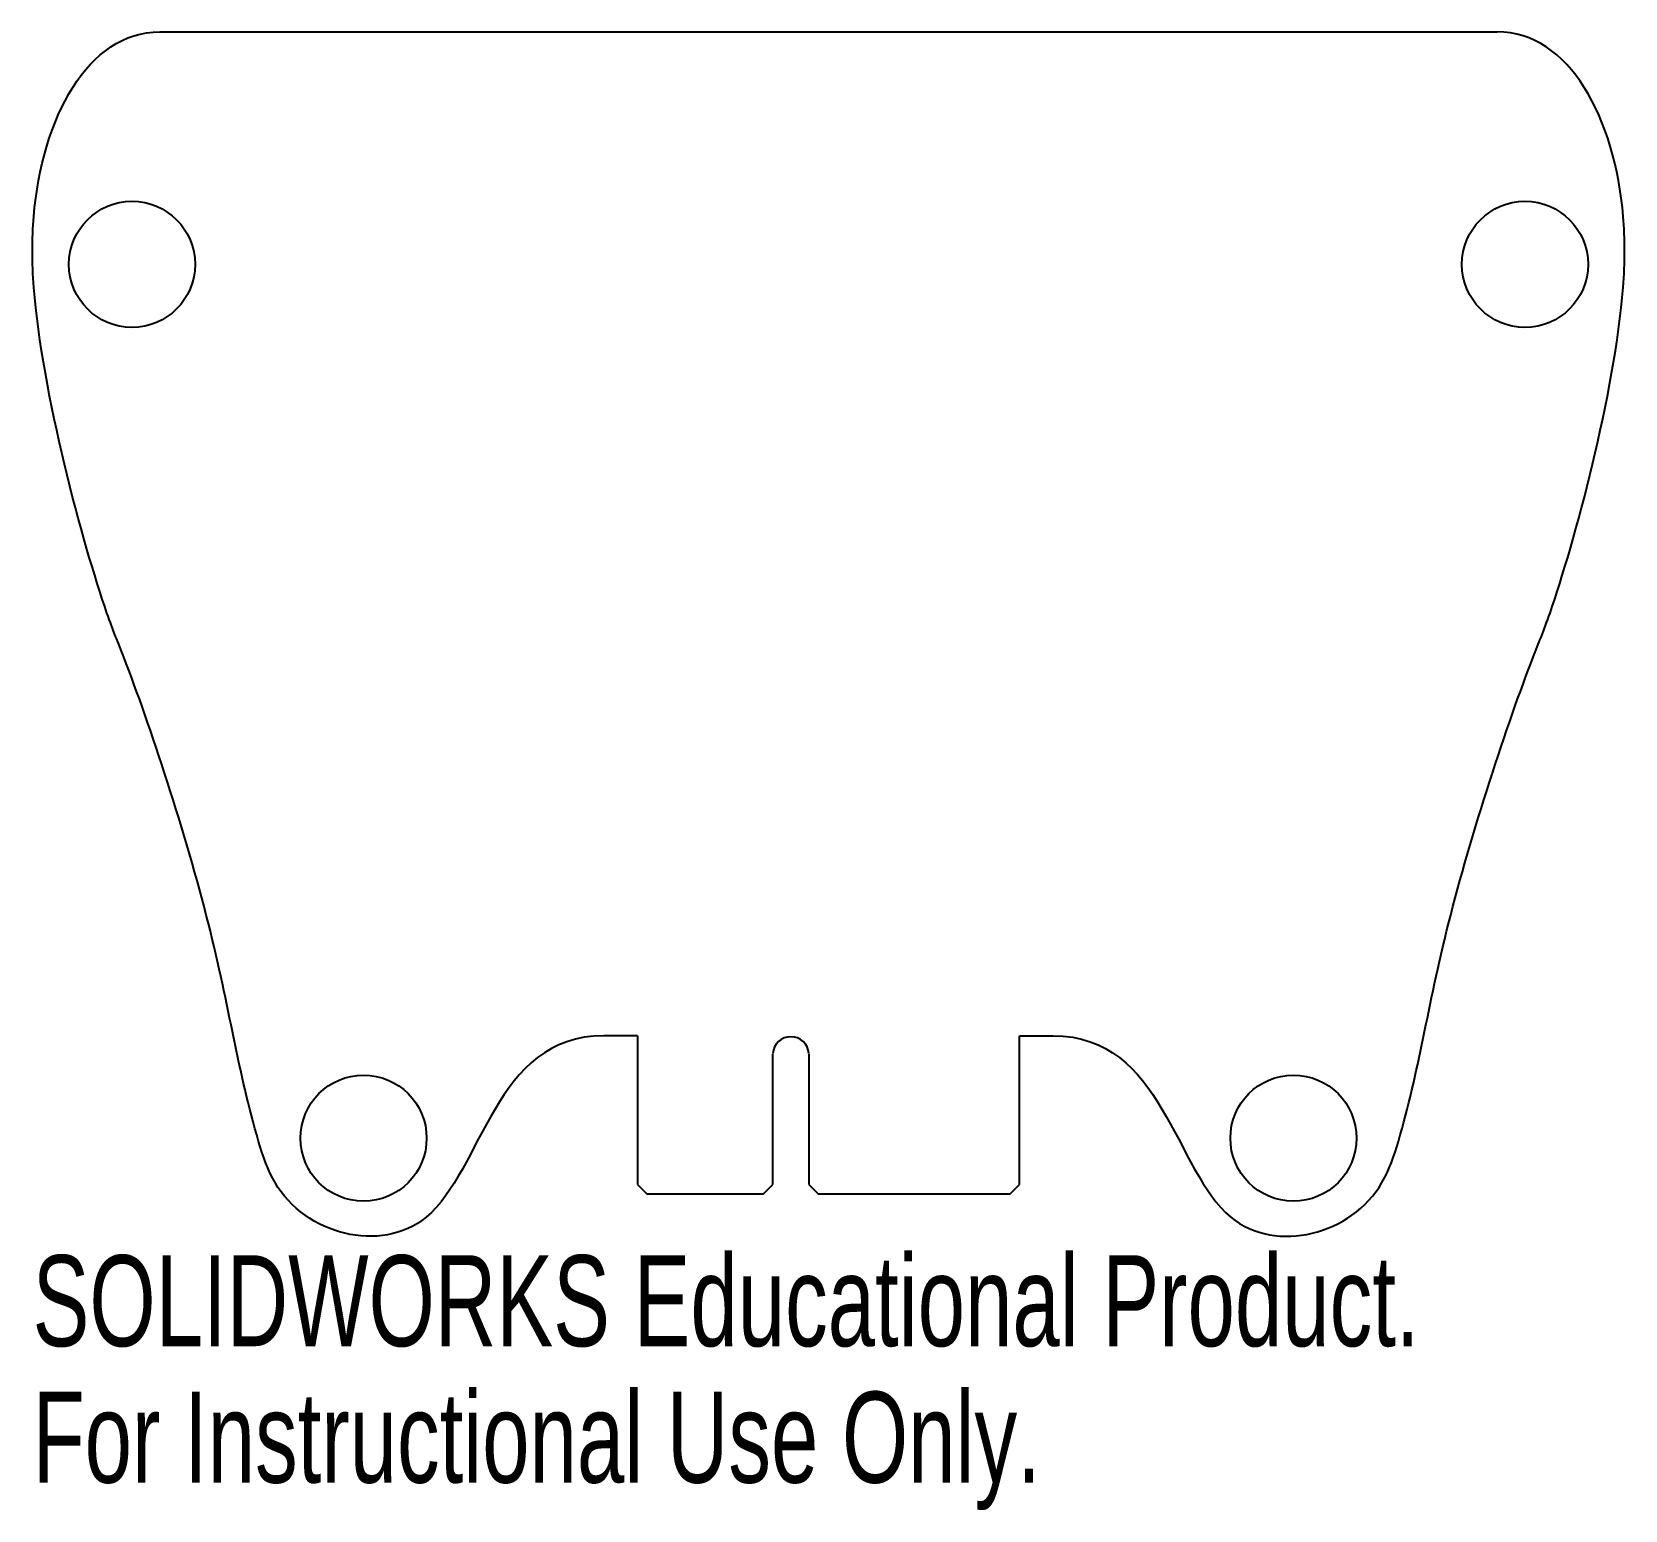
# Model space of a CAD drawing. Header units: millimetres. Extents: x -42.3 to 42.3, y -53.5 to 25.1.
import ezdxf

# ---------------------------------------------------------------- set-up
doc = ezdxf.new("R2010")
doc.units = ezdxf.units.MM
doc.styles.add('SLDTEXTSTYLE0', font='TXT', dxfattribs={"width": 0.7})

msp = doc.modelspace()

# ---------------------------------------------------------------- linework, layer by layer
at = {"color": 7, "linetype": 'Continuous', "lineweight": 25}
for p, q in [((-35.521, 25.07), (35.521, 25.07)), ((-10.15, -28.26), (-11.94, -28.26)), ((-10.15, -28.26), (-10.15, -36.16)), ((10.15, -36.16), (10.15, -28.26)), ((10.15, -28.26), (11.94, -28.26)), ((-2.95, -36.16), (-2.95, -29.21)), ((-1.05, -29.21), (-1.05, -36.16)), ((-10.15, -36.16), (-9.65, -36.66)), ((-3.45, -36.66), (-2.95, -36.16)), ((-1.05, -36.16), (-0.55, -36.66)), ((9.65, -36.66), (10.15, -36.16)), ((-9.65, -36.66), (-3.45, -36.66)), ((-0.55, -36.66), (9.65, -36.66))]:
    msp.add_line(p, q, dxfattribs=at)
for centre in [(-37, 12.72), (37, 12.72), (-24.7, -33.7), (24.7, -33.7)]:
    msp.add_circle(centre, 3.35, dxfattribs=at)
msp.add_arc((-2, -29.258), 0.951, 2.92236, 177.07764, dxfattribs=at)
for points in [[(-11.94, -28.26), (-17.77, -28.26), (-18.853, -41.213), (-28.767, -38.539), (-31.283, -30.858), (-32.263, -23.265), (-36.481, -10.401), (-39.05, -4.22), (-42.308, 7.834), (-42.333, 19.421), (-39.374, 25.07), (-35.521, 25.07)], [(11.94, -28.26), (17.77, -28.26), (18.853, -41.213), (28.767, -38.539), (31.283, -30.858), (32.263, -23.265), (36.481, -10.401), (39.05, -4.22), (42.308, 7.834), (42.333, 19.421), (39.374, 25.07), (35.521, 25.07)]]:
    msp.add_open_spline(points, degree=3, knots=[0, 0, 0, 0, 0.16253, 0.293885, 0.325936, 0.483047, 0.646954, 0.682356, 0.819878, 0.853361, 1, 1, 1, 1], dxfattribs=at)

# ---------------------------------------------------------------- texts
at = {"color": 7, "linetype": 'Continuous', "char_height": 4.83362, "attachment_point": 1, "style": 'SLDTEXTSTYLE0'}
for s, insert in [('SOLIDWORKS Educational Product.', (-42.282, -39.916)), ('For Instructional Use Only.', (-42.282, -47.167))]:
    msp.add_mtext(s, dxfattribs=dict(at, insert=insert))

doc.saveas('drawing.dxf')
